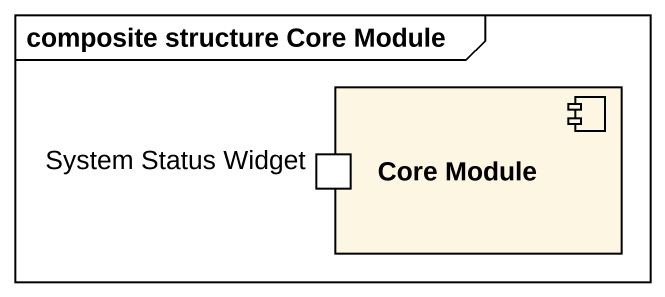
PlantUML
@startuml
mainframe composite structure Core Module
component "Core Module" as Core_Module {
  port "System Status Widget" as System_Status_Widget
}
@enduml
